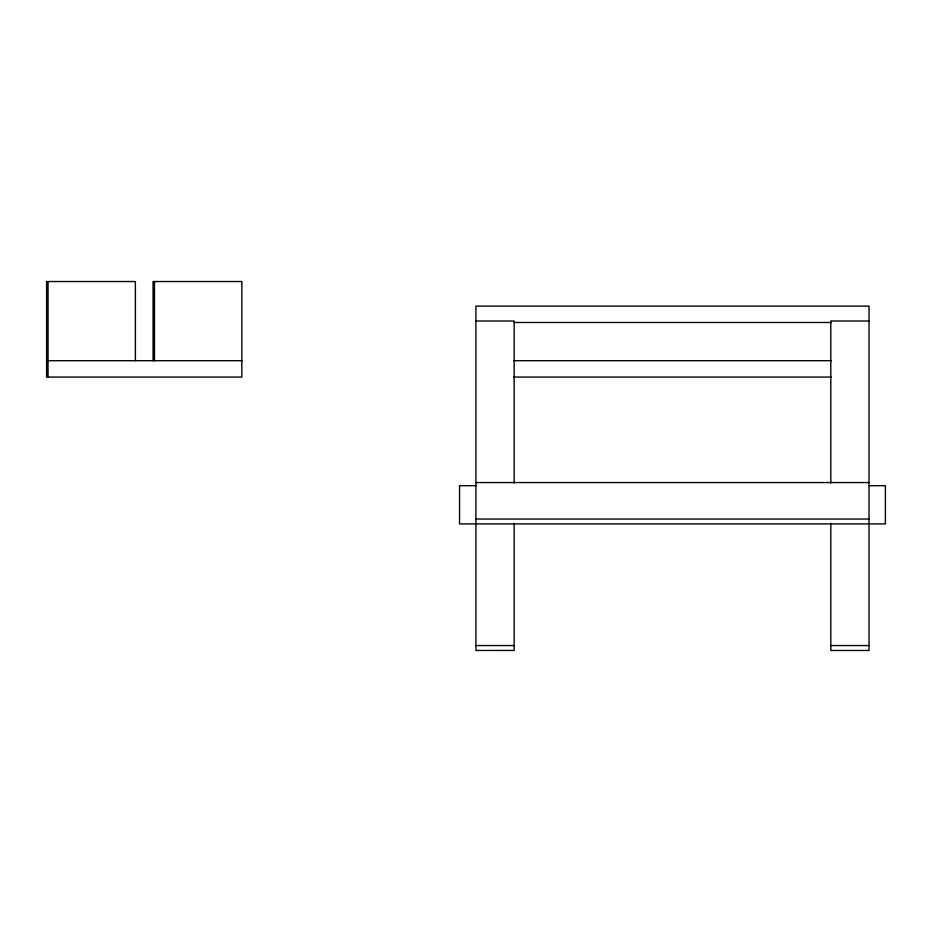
<?xml version="1.0" encoding="UTF-8"?>
<svg xmlns="http://www.w3.org/2000/svg" width="932" height="932" viewBox="0 0 932 932"><rect width="100%" height="100%" fill="white"/><g stroke="black" fill="none" stroke-linecap="round" stroke-linejoin="round"><path stroke-width="1.4" d="M475.926 321.004L514.138 321.004L514.138 483.091M869.02 321.004L830.808 321.004L830.808 483.091M513.777 322.484L831.169 322.484M46.6 360.696L241.854 360.696M513.777 360.696L831.169 360.696M513.777 377.076L831.169 377.076M475.926 482.555L869.02 482.555M475.926 485.688L459.546 485.688L459.546 523.912L885.4 523.912L885.4 485.688L869.02 485.688M475.926 519.042L869.02 519.042M475.926 645.561L514.138 645.561M830.808 645.561L869.02 645.561M830.808 523.306L830.808 650.466L869.02 650.466L869.02 306.104L475.926 306.104L475.926 650.466L514.138 650.454L514.138 523.306M154.491 281.534L154.491 360.696M153.058 360.696L153.058 281.534L241.854 281.534L241.854 377.076L46.6 377.076L46.6 281.534L135.385 281.534L135.385 360.696M48.033 281.534L48.033 377.076"/></g></svg>
